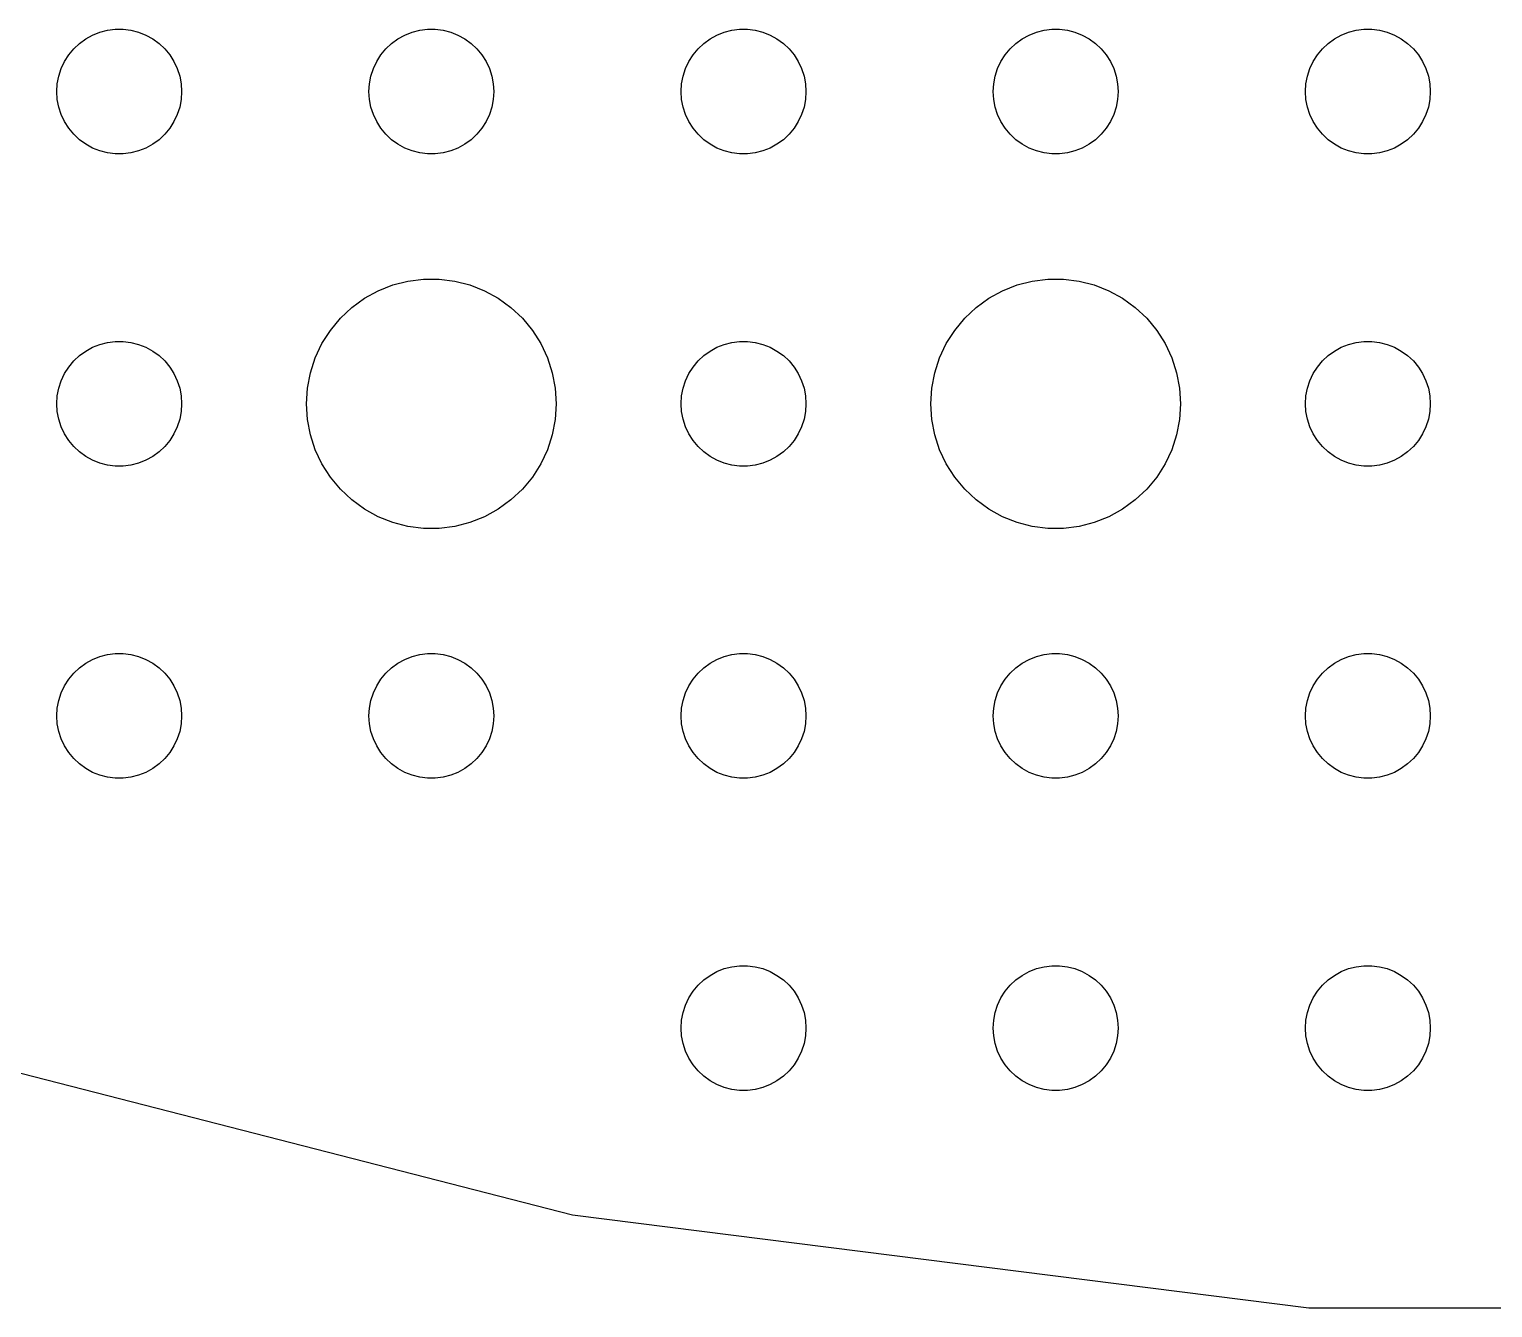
# Model space of a CAD drawing. Header units: metres. Extents: x -142 to 142, y -142 to 142.
# Drawn here: x -39.66 to -4.5, y -141.72 to -111 of the extents above; entities that cross this region are included whole.
import ezdxf

# ---------------------------------------------------------------- set-up
doc = ezdxf.new("R2010")
doc.units = ezdxf.units.M

msp = doc.modelspace()

# ---------------------------------------------------------------- linework, layer by layer
for p, q in [((-38.1387, -111.143), (-37.9635, -111.073)), ((-37.9635, -111.073), (-37.7811, -111.027)), ((-37.7811, -111.027), (-37.5942, -111.003)), ((-37.5942, -111.003), (-37.4058, -111.003)), ((-37.4058, -111.003), (-37.2189, -111.027)), ((-37.2189, -111.027), (-37.0365, -111.073)), ((-37.0365, -111.073), (-36.8613, -111.143)), ((-30.6387, -111.143), (-30.4635, -111.073)), ((-30.4635, -111.073), (-30.2811, -111.027)), ((-30.2811, -111.027), (-30.0942, -111.003)), ((-30.0942, -111.003), (-29.9058, -111.003)), ((-29.9058, -111.003), (-29.7189, -111.027)), ((-29.7189, -111.027), (-29.5365, -111.073)), ((-29.5365, -111.073), (-29.3613, -111.143)), ((-23.1387, -111.143), (-22.9635, -111.073)), ((-22.9635, -111.073), (-22.7811, -111.027)), ((-22.7811, -111.027), (-22.5942, -111.003)), ((-22.5942, -111.003), (-22.4058, -111.003)), ((-22.4058, -111.003), (-22.2189, -111.027)), ((-22.2189, -111.027), (-22.0365, -111.073)), ((-22.0365, -111.073), (-21.8613, -111.143)), ((-15.6387, -111.143), (-15.4635, -111.073)), ((-15.4635, -111.073), (-15.2811, -111.027)), ((-15.2811, -111.027), (-15.0942, -111.003)), ((-15.0942, -111.003), (-14.9058, -111.003)), ((-14.9058, -111.003), (-14.7189, -111.027)), ((-14.7189, -111.027), (-14.5365, -111.073)), ((-14.5365, -111.073), (-14.3613, -111.143)), ((-8.13866, -111.143), (-7.96352, -111.073)), ((-7.96352, -111.073), (-7.78107, -111.027)), ((-7.78107, -111.027), (-7.59418, -111.003)), ((-7.59418, -111.003), (-7.40581, -111.003)), ((-7.40581, -111.003), (-7.21892, -111.027)), ((-7.21892, -111.027), (-7.03647, -111.073)), ((-7.03647, -111.073), (-6.86133, -111.143)), ((-38.5934, -111.473), (-38.4561, -111.344)), ((-38.4561, -111.344), (-38.3037, -111.234)), ((-38.3037, -111.234), (-38.1387, -111.143)), ((-36.8613, -111.143), (-36.6963, -111.234)), ((-36.6963, -111.234), (-36.5439, -111.344)), ((-36.5439, -111.344), (-36.4065, -111.473)), ((-31.0934, -111.473), (-30.9561, -111.344)), ((-30.9561, -111.344), (-30.8037, -111.234)), ((-30.8037, -111.234), (-30.6387, -111.143)), ((-29.3613, -111.143), (-29.1963, -111.234)), ((-29.1963, -111.234), (-29.0439, -111.344)), ((-29.0439, -111.344), (-28.9065, -111.473)), ((-23.5934, -111.473), (-23.4561, -111.344)), ((-23.4561, -111.344), (-23.3037, -111.234)), ((-23.3037, -111.234), (-23.1387, -111.143)), ((-21.8613, -111.143), (-21.6963, -111.234)), ((-21.6963, -111.234), (-21.5439, -111.344)), ((-21.5439, -111.344), (-21.4065, -111.473)), ((-16.0934, -111.473), (-15.9561, -111.344)), ((-15.9561, -111.344), (-15.8037, -111.234)), ((-15.8037, -111.234), (-15.6387, -111.143)), ((-14.3613, -111.143), (-14.1963, -111.234)), ((-14.1963, -111.234), (-14.0439, -111.344)), ((-14.0439, -111.344), (-13.9065, -111.473)), ((-8.59344, -111.473), (-8.45613, -111.344)), ((-8.45613, -111.344), (-8.30373, -111.234)), ((-8.30373, -111.234), (-8.13866, -111.143)), ((-6.86133, -111.143), (-6.69626, -111.234)), ((-6.69626, -111.234), (-6.54385, -111.344)), ((-6.54385, -111.344), (-6.40654, -111.473)), ((-38.8947, -111.948), (-38.8145, -111.777)), ((-38.8145, -111.777), (-38.7135, -111.618)), ((-38.7135, -111.618), (-38.5934, -111.473)), ((-36.4065, -111.473), (-36.2865, -111.618)), ((-36.2865, -111.618), (-36.1855, -111.777)), ((-36.1855, -111.777), (-36.1053, -111.948)), ((-31.3947, -111.948), (-31.3145, -111.777)), ((-31.3145, -111.777), (-31.2135, -111.618)), ((-31.2135, -111.618), (-31.0934, -111.473)), ((-28.9065, -111.473), (-28.7865, -111.618)), ((-28.7865, -111.618), (-28.6855, -111.777)), ((-28.6855, -111.777), (-28.6053, -111.948)), ((-23.8947, -111.948), (-23.8145, -111.777)), ((-23.8145, -111.777), (-23.7135, -111.618)), ((-23.7135, -111.618), (-23.5934, -111.473)), ((-21.4065, -111.473), (-21.2865, -111.618)), ((-21.2865, -111.618), (-21.1855, -111.777)), ((-21.1855, -111.777), (-21.1053, -111.948)), ((-16.3947, -111.948), (-16.3145, -111.777)), ((-16.3145, -111.777), (-16.2135, -111.618)), ((-16.2135, -111.618), (-16.0934, -111.473)), ((-13.9065, -111.473), (-13.7865, -111.618)), ((-13.7865, -111.618), (-13.6855, -111.777)), ((-13.6855, -111.777), (-13.6053, -111.948)), ((-8.89465, -111.948), (-8.81445, -111.777)), ((-8.81445, -111.777), (-8.71352, -111.618)), ((-8.71352, -111.618), (-8.59344, -111.473)), ((-6.40654, -111.473), (-6.28647, -111.618)), ((-6.28647, -111.618), (-6.18553, -111.777)), ((-6.18553, -111.777), (-6.10533, -111.948)), ((-38.9882, -112.312), (-38.9529, -112.127)), ((-38.9529, -112.127), (-38.8947, -111.948)), ((-36.1053, -111.948), (-36.0471, -112.127)), ((-36.0471, -112.127), (-36.0118, -112.312)), ((-31.4882, -112.312), (-31.4529, -112.127)), ((-31.4529, -112.127), (-31.3947, -111.948)), ((-28.6053, -111.948), (-28.5471, -112.127)), ((-28.5471, -112.127), (-28.5118, -112.312)), ((-23.9882, -112.312), (-23.9529, -112.127)), ((-23.9529, -112.127), (-23.8947, -111.948)), ((-21.1053, -111.948), (-21.0471, -112.127)), ((-21.0471, -112.127), (-21.0118, -112.312)), ((-16.4882, -112.312), (-16.4529, -112.127)), ((-16.4529, -112.127), (-16.3947, -111.948)), ((-13.6053, -111.948), (-13.5471, -112.127)), ((-13.5471, -112.127), (-13.5118, -112.312)), ((-8.98816, -112.312), (-8.95287, -112.127)), ((-8.95287, -112.127), (-8.89465, -111.948)), ((-6.10533, -111.948), (-6.04712, -112.127)), ((-6.04712, -112.127), (-6.01183, -112.312)), ((-39, -112.5), (-38.9882, -112.312)), ((-38.9882, -112.688), (-39, -112.5)), ((-36.0118, -112.312), (-36, -112.5)), ((-36, -112.5), (-36.0118, -112.688)), ((-31.5, -112.5), (-31.4882, -112.312)), ((-31.4882, -112.688), (-31.5, -112.5)), ((-28.5118, -112.312), (-28.5, -112.5)), ((-28.5, -112.5), (-28.5118, -112.688)), ((-24, -112.5), (-23.9882, -112.312)), ((-23.9882, -112.688), (-24, -112.5)), ((-21.0118, -112.312), (-21, -112.5)), ((-21, -112.5), (-21.0118, -112.688)), ((-16.5, -112.5), (-16.4882, -112.312)), ((-16.4882, -112.688), (-16.5, -112.5)), ((-13.5118, -112.312), (-13.5, -112.5)), ((-13.5, -112.5), (-13.5118, -112.688)), ((-9, -112.5), (-8.98816, -112.312)), ((-8.98816, -112.688), (-9, -112.5)), ((-6.01183, -112.312), (-6, -112.5)), ((-6, -112.5), (-6.01183, -112.688)), ((-38.9529, -112.873), (-38.9882, -112.688)), ((-36.0118, -112.688), (-36.0471, -112.873)), ((-31.4529, -112.873), (-31.4882, -112.688)), ((-28.5118, -112.688), (-28.5471, -112.873)), ((-23.9529, -112.873), (-23.9882, -112.688)), ((-21.0118, -112.688), (-21.0471, -112.873)), ((-16.4529, -112.873), (-16.4882, -112.688)), ((-13.5118, -112.688), (-13.5471, -112.873)), ((-8.95287, -112.873), (-8.98816, -112.688)), ((-6.01183, -112.688), (-6.04712, -112.873)), ((-38.8947, -113.052), (-38.9529, -112.873)), ((-38.8145, -113.223), (-38.8947, -113.052)), ((-36.1053, -113.052), (-36.1855, -113.223)), ((-36.0471, -112.873), (-36.1053, -113.052)), ((-31.3947, -113.052), (-31.4529, -112.873)), ((-31.3145, -113.223), (-31.3947, -113.052)), ((-28.6053, -113.052), (-28.6855, -113.223)), ((-28.5471, -112.873), (-28.6053, -113.052)), ((-23.8947, -113.052), (-23.9529, -112.873)), ((-23.8145, -113.223), (-23.8947, -113.052)), ((-21.1053, -113.052), (-21.1855, -113.223)), ((-21.0471, -112.873), (-21.1053, -113.052)), ((-16.3947, -113.052), (-16.4529, -112.873)), ((-16.3145, -113.223), (-16.3947, -113.052)), ((-13.6053, -113.052), (-13.6855, -113.223)), ((-13.5471, -112.873), (-13.6053, -113.052)), ((-8.89465, -113.052), (-8.95287, -112.873)), ((-8.81445, -113.223), (-8.89465, -113.052)), ((-6.10533, -113.052), (-6.18553, -113.223)), ((-6.04712, -112.873), (-6.10533, -113.052)), ((-38.7135, -113.382), (-38.8145, -113.223)), ((-38.5934, -113.527), (-38.7135, -113.382)), ((-38.4561, -113.656), (-38.5934, -113.527)), ((-36.4065, -113.527), (-36.5439, -113.656)), ((-36.2865, -113.382), (-36.4065, -113.527)), ((-36.1855, -113.223), (-36.2865, -113.382)), ((-31.2135, -113.382), (-31.3145, -113.223)), ((-31.0934, -113.527), (-31.2135, -113.382)), ((-30.9561, -113.656), (-31.0934, -113.527)), ((-28.9065, -113.527), (-29.0439, -113.656)), ((-28.7865, -113.382), (-28.9065, -113.527)), ((-28.6855, -113.223), (-28.7865, -113.382)), ((-23.7135, -113.382), (-23.8145, -113.223)), ((-23.5934, -113.527), (-23.7135, -113.382)), ((-23.4561, -113.656), (-23.5934, -113.527)), ((-21.4065, -113.527), (-21.5439, -113.656)), ((-21.2865, -113.382), (-21.4065, -113.527)), ((-21.1855, -113.223), (-21.2865, -113.382)), ((-16.2135, -113.382), (-16.3145, -113.223)), ((-16.0934, -113.527), (-16.2135, -113.382)), ((-15.9561, -113.656), (-16.0934, -113.527)), ((-13.9065, -113.527), (-14.0439, -113.656)), ((-13.7865, -113.382), (-13.9065, -113.527)), ((-13.6855, -113.223), (-13.7865, -113.382)), ((-8.71352, -113.382), (-8.81445, -113.223)), ((-8.59344, -113.527), (-8.71352, -113.382)), ((-8.45613, -113.656), (-8.59344, -113.527)), ((-6.40654, -113.527), (-6.54385, -113.656)), ((-6.28647, -113.382), (-6.40654, -113.527)), ((-6.18553, -113.223), (-6.28647, -113.382)), ((-38.3037, -113.766), (-38.4561, -113.656)), ((-38.1387, -113.857), (-38.3037, -113.766)), ((-37.9635, -113.927), (-38.1387, -113.857)), ((-36.8613, -113.857), (-37.0365, -113.927)), ((-36.6963, -113.766), (-36.8613, -113.857)), ((-36.5439, -113.656), (-36.6963, -113.766)), ((-30.8037, -113.766), (-30.9561, -113.656)), ((-30.6387, -113.857), (-30.8037, -113.766)), ((-30.4635, -113.927), (-30.6387, -113.857)), ((-29.3613, -113.857), (-29.5365, -113.927)), ((-29.1963, -113.766), (-29.3613, -113.857)), ((-29.0439, -113.656), (-29.1963, -113.766)), ((-23.3037, -113.766), (-23.4561, -113.656)), ((-23.1387, -113.857), (-23.3037, -113.766)), ((-22.9635, -113.927), (-23.1387, -113.857)), ((-21.8613, -113.857), (-22.0365, -113.927)), ((-21.6963, -113.766), (-21.8613, -113.857)), ((-21.5439, -113.656), (-21.6963, -113.766)), ((-15.8037, -113.766), (-15.9561, -113.656)), ((-15.6387, -113.857), (-15.8037, -113.766)), ((-15.4635, -113.927), (-15.6387, -113.857)), ((-14.3613, -113.857), (-14.5365, -113.927)), ((-14.1963, -113.766), (-14.3613, -113.857)), ((-14.0439, -113.656), (-14.1963, -113.766)), ((-8.30373, -113.766), (-8.45613, -113.656)), ((-8.13866, -113.857), (-8.30373, -113.766)), ((-7.96352, -113.927), (-8.13866, -113.857)), ((-6.86133, -113.857), (-7.03647, -113.927)), ((-6.69626, -113.766), (-6.86133, -113.857)), ((-6.54385, -113.656), (-6.69626, -113.766)), ((-37.7811, -113.973), (-37.9635, -113.927)), ((-37.5942, -113.997), (-37.7811, -113.973)), ((-37.4058, -113.997), (-37.5942, -113.997)), ((-37.2189, -113.973), (-37.4058, -113.997)), ((-37.0365, -113.927), (-37.2189, -113.973)), ((-30.2811, -113.973), (-30.4635, -113.927)), ((-30.0942, -113.997), (-30.2811, -113.973)), ((-29.9058, -113.997), (-30.0942, -113.997)), ((-29.7189, -113.973), (-29.9058, -113.997)), ((-29.5365, -113.927), (-29.7189, -113.973)), ((-22.7811, -113.973), (-22.9635, -113.927)), ((-22.5942, -113.997), (-22.7811, -113.973)), ((-22.4058, -113.997), (-22.5942, -113.997)), ((-22.2189, -113.973), (-22.4058, -113.997)), ((-22.0365, -113.927), (-22.2189, -113.973)), ((-15.2811, -113.973), (-15.4635, -113.927)), ((-15.0942, -113.997), (-15.2811, -113.973)), ((-14.9058, -113.997), (-15.0942, -113.997)), ((-14.7189, -113.973), (-14.9058, -113.997)), ((-14.5365, -113.927), (-14.7189, -113.973)), ((-7.78107, -113.973), (-7.96352, -113.927)), ((-7.59418, -113.997), (-7.78107, -113.973)), ((-7.40581, -113.997), (-7.59418, -113.997)), ((-7.21892, -113.973), (-7.40581, -113.997)), ((-7.03647, -113.927), (-7.21892, -113.973)), ((-30.927, -117.147), (-30.5621, -117.053)), ((-30.5621, -117.053), (-30.1884, -117.006)), ((-30.1884, -117.006), (-29.8116, -117.006)), ((-29.8116, -117.006), (-29.4379, -117.053)), ((-29.4379, -117.053), (-29.0729, -117.147)), ((-15.927, -117.147), (-15.5621, -117.053)), ((-15.5621, -117.053), (-15.1884, -117.006)), ((-15.1884, -117.006), (-14.8116, -117.006)), ((-14.8116, -117.006), (-14.4379, -117.053)), ((-14.4379, -117.053), (-14.0729, -117.147)), ((-31.6075, -117.467), (-31.2773, -117.286)), ((-31.2773, -117.286), (-30.927, -117.147)), ((-29.0729, -117.147), (-28.7227, -117.286)), ((-28.7227, -117.286), (-28.3925, -117.467)), ((-16.6075, -117.467), (-16.2773, -117.286)), ((-16.2773, -117.286), (-15.927, -117.147)), ((-14.0729, -117.147), (-13.7227, -117.286)), ((-13.7227, -117.286), (-13.3925, -117.467)), ((-32.1869, -117.946), (-31.9123, -117.688)), ((-31.9123, -117.688), (-31.6075, -117.467)), ((-28.3925, -117.467), (-28.0877, -117.688)), ((-28.0877, -117.688), (-27.8131, -117.946)), ((-17.1869, -117.946), (-16.9123, -117.688)), ((-16.9123, -117.688), (-16.6075, -117.467)), ((-13.3925, -117.467), (-13.0877, -117.688)), ((-13.0877, -117.688), (-12.8131, -117.946)), ((-32.427, -118.237), (-32.1869, -117.946)), ((-27.8131, -117.946), (-27.5729, -118.237)), ((-17.427, -118.237), (-17.1869, -117.946)), ((-12.8131, -117.946), (-12.5729, -118.237)), ((-32.6289, -118.555), (-32.427, -118.237)), ((-27.5729, -118.237), (-27.3711, -118.555)), ((-17.6289, -118.555), (-17.427, -118.237)), ((-12.5729, -118.237), (-12.3711, -118.555)), ((-38.5934, -118.973), (-38.4561, -118.844)), ((-38.4561, -118.844), (-38.3037, -118.734)), ((-38.3037, -118.734), (-38.1387, -118.643)), ((-38.1387, -118.643), (-37.9635, -118.573)), ((-37.9635, -118.573), (-37.7811, -118.527)), ((-37.7811, -118.527), (-37.5942, -118.503)), ((-37.5942, -118.503), (-37.4058, -118.503)), ((-37.4058, -118.503), (-37.2189, -118.527)), ((-37.2189, -118.527), (-37.0365, -118.573)), ((-37.0365, -118.573), (-36.8613, -118.643)), ((-36.8613, -118.643), (-36.6963, -118.734)), ((-36.6963, -118.734), (-36.5439, -118.844)), ((-36.5439, -118.844), (-36.4065, -118.973)), ((-32.7893, -118.896), (-32.6289, -118.555)), ((-27.3711, -118.555), (-27.2107, -118.896)), ((-23.5934, -118.973), (-23.4561, -118.844)), ((-23.4561, -118.844), (-23.3037, -118.734)), ((-23.3037, -118.734), (-23.1387, -118.643)), ((-23.1387, -118.643), (-22.9635, -118.573)), ((-22.9635, -118.573), (-22.7811, -118.527)), ((-22.7811, -118.527), (-22.5942, -118.503)), ((-22.5942, -118.503), (-22.4058, -118.503)), ((-22.4058, -118.503), (-22.2189, -118.527)), ((-22.2189, -118.527), (-22.0365, -118.573)), ((-22.0365, -118.573), (-21.8613, -118.643)), ((-21.8613, -118.643), (-21.6963, -118.734)), ((-21.6963, -118.734), (-21.5439, -118.844)), ((-21.5439, -118.844), (-21.4065, -118.973)), ((-17.7893, -118.896), (-17.6289, -118.555)), ((-12.3711, -118.555), (-12.2107, -118.896)), ((-8.59344, -118.973), (-8.45613, -118.844)), ((-8.45613, -118.844), (-8.30373, -118.734)), ((-8.30373, -118.734), (-8.13866, -118.643)), ((-8.13866, -118.643), (-7.96352, -118.573)), ((-7.96352, -118.573), (-7.78107, -118.527)), ((-7.78107, -118.527), (-7.59418, -118.503)), ((-7.59418, -118.503), (-7.40581, -118.503)), ((-7.40581, -118.503), (-7.21892, -118.527)), ((-7.21892, -118.527), (-7.03647, -118.573)), ((-7.03647, -118.573), (-6.86133, -118.643)), ((-6.86133, -118.643), (-6.69626, -118.734)), ((-6.69626, -118.734), (-6.54385, -118.844)), ((-6.54385, -118.844), (-6.40654, -118.973)), ((-38.8145, -119.277), (-38.7135, -119.118)), ((-38.7135, -119.118), (-38.5934, -118.973)), ((-36.4065, -118.973), (-36.2865, -119.118)), ((-36.2865, -119.118), (-36.1855, -119.277)), ((-32.9057, -119.254), (-32.7893, -118.896)), ((-27.2107, -118.896), (-27.0942, -119.254)), ((-23.8145, -119.277), (-23.7135, -119.118)), ((-23.7135, -119.118), (-23.5934, -118.973)), ((-21.4065, -118.973), (-21.2865, -119.118)), ((-21.2865, -119.118), (-21.1855, -119.277)), ((-17.9057, -119.254), (-17.7893, -118.896)), ((-12.2107, -118.896), (-12.0942, -119.254)), ((-8.81445, -119.277), (-8.71352, -119.118)), ((-8.71352, -119.118), (-8.59344, -118.973)), ((-6.40654, -118.973), (-6.28647, -119.118)), ((-6.28647, -119.118), (-6.18553, -119.277)), ((-38.9529, -119.627), (-38.8947, -119.448)), ((-38.8947, -119.448), (-38.8145, -119.277)), ((-36.1855, -119.277), (-36.1053, -119.448)), ((-36.1053, -119.448), (-36.0471, -119.627)), ((-32.9763, -119.624), (-32.9057, -119.254)), ((-27.0942, -119.254), (-27.0237, -119.624)), ((-23.9529, -119.627), (-23.8947, -119.448)), ((-23.8947, -119.448), (-23.8145, -119.277)), ((-21.1855, -119.277), (-21.1053, -119.448)), ((-21.1053, -119.448), (-21.0471, -119.627)), ((-17.9763, -119.624), (-17.9057, -119.254)), ((-12.0942, -119.254), (-12.0237, -119.624)), ((-8.95287, -119.627), (-8.89465, -119.448)), ((-8.89465, -119.448), (-8.81445, -119.277)), ((-6.18553, -119.277), (-6.10533, -119.448)), ((-6.10533, -119.448), (-6.04712, -119.627)), ((-39, -120), (-38.9882, -119.812)), ((-38.9882, -119.812), (-38.9529, -119.627)), ((-36.0471, -119.627), (-36.0118, -119.812)), ((-36.0118, -119.812), (-36, -120)), ((-33, -120), (-32.9763, -119.624)), ((-27.0237, -119.624), (-27, -120)), ((-24, -120), (-23.9882, -119.812)), ((-23.9882, -119.812), (-23.9529, -119.627)), ((-21.0471, -119.627), (-21.0118, -119.812)), ((-21.0118, -119.812), (-21, -120)), ((-18, -120), (-17.9763, -119.624)), ((-12.0237, -119.624), (-12, -120)), ((-9, -120), (-8.98816, -119.812)), ((-8.98816, -119.812), (-8.95287, -119.627)), ((-6.04712, -119.627), (-6.01183, -119.812)), ((-6.01183, -119.812), (-6, -120)), ((-38.9882, -120.188), (-39, -120)), ((-38.9529, -120.373), (-38.9882, -120.188)), ((-36.0118, -120.188), (-36.0471, -120.373)), ((-36, -120), (-36.0118, -120.188)), ((-32.9763, -120.376), (-33, -120)), ((-27, -120), (-27.0237, -120.376)), ((-23.9882, -120.188), (-24, -120)), ((-23.9529, -120.373), (-23.9882, -120.188)), ((-21.0118, -120.188), (-21.0471, -120.373)), ((-21, -120), (-21.0118, -120.188)), ((-17.9763, -120.376), (-18, -120)), ((-12, -120), (-12.0237, -120.376)), ((-8.98816, -120.188), (-9, -120)), ((-8.95287, -120.373), (-8.98816, -120.188)), ((-6.01183, -120.188), (-6.04712, -120.373)), ((-6, -120), (-6.01183, -120.188)), ((-38.8947, -120.552), (-38.9529, -120.373)), ((-38.8145, -120.723), (-38.8947, -120.552)), ((-36.1053, -120.552), (-36.1855, -120.723)), ((-36.0471, -120.373), (-36.1053, -120.552)), ((-32.9057, -120.746), (-32.9763, -120.376)), ((-27.0237, -120.376), (-27.0942, -120.746)), ((-23.8947, -120.552), (-23.9529, -120.373)), ((-23.8145, -120.723), (-23.8947, -120.552)), ((-21.1053, -120.552), (-21.1855, -120.723)), ((-21.0471, -120.373), (-21.1053, -120.552)), ((-17.9057, -120.746), (-17.9763, -120.376)), ((-12.0237, -120.376), (-12.0942, -120.746)), ((-8.89465, -120.552), (-8.95287, -120.373)), ((-8.81445, -120.723), (-8.89465, -120.552)), ((-6.10533, -120.552), (-6.18553, -120.723)), ((-6.04712, -120.373), (-6.10533, -120.552)), ((-38.7135, -120.882), (-38.8145, -120.723)), ((-38.5934, -121.027), (-38.7135, -120.882)), ((-36.2865, -120.882), (-36.4065, -121.027)), ((-36.1855, -120.723), (-36.2865, -120.882)), ((-32.7893, -121.104), (-32.9057, -120.746)), ((-27.0942, -120.746), (-27.2107, -121.104)), ((-23.7135, -120.882), (-23.8145, -120.723)), ((-23.5934, -121.027), (-23.7135, -120.882)), ((-21.2865, -120.882), (-21.4065, -121.027)), ((-21.1855, -120.723), (-21.2865, -120.882)), ((-17.7893, -121.104), (-17.9057, -120.746)), ((-12.0942, -120.746), (-12.2107, -121.104)), ((-8.71352, -120.882), (-8.81445, -120.723)), ((-8.59344, -121.027), (-8.71352, -120.882)), ((-6.28647, -120.882), (-6.40654, -121.027)), ((-6.18553, -120.723), (-6.28647, -120.882)), ((-38.4561, -121.156), (-38.5934, -121.027)), ((-38.3037, -121.266), (-38.4561, -121.156)), ((-38.1387, -121.357), (-38.3037, -121.266)), ((-36.6963, -121.266), (-36.8613, -121.357)), ((-36.5439, -121.156), (-36.6963, -121.266)), ((-36.4065, -121.027), (-36.5439, -121.156)), ((-32.6289, -121.445), (-32.7893, -121.104)), ((-27.2107, -121.104), (-27.3711, -121.445)), ((-23.4561, -121.156), (-23.5934, -121.027)), ((-23.3037, -121.266), (-23.4561, -121.156)), ((-23.1387, -121.357), (-23.3037, -121.266)), ((-21.6963, -121.266), (-21.8613, -121.357)), ((-21.5439, -121.156), (-21.6963, -121.266)), ((-21.4065, -121.027), (-21.5439, -121.156)), ((-17.6289, -121.445), (-17.7893, -121.104)), ((-12.2107, -121.104), (-12.3711, -121.445)), ((-8.45613, -121.156), (-8.59344, -121.027)), ((-8.30373, -121.266), (-8.45613, -121.156)), ((-8.13866, -121.357), (-8.30373, -121.266)), ((-6.69626, -121.266), (-6.86133, -121.357)), ((-6.54385, -121.156), (-6.69626, -121.266)), ((-6.40654, -121.027), (-6.54385, -121.156)), ((-37.9635, -121.427), (-38.1387, -121.357)), ((-37.7811, -121.473), (-37.9635, -121.427)), ((-37.5942, -121.497), (-37.7811, -121.473)), ((-37.4058, -121.497), (-37.5942, -121.497)), ((-37.2189, -121.473), (-37.4058, -121.497)), ((-37.0365, -121.427), (-37.2189, -121.473)), ((-36.8613, -121.357), (-37.0365, -121.427)), ((-32.427, -121.763), (-32.6289, -121.445)), ((-27.3711, -121.445), (-27.5729, -121.763)), ((-22.9635, -121.427), (-23.1387, -121.357)), ((-22.7811, -121.473), (-22.9635, -121.427)), ((-22.5942, -121.497), (-22.7811, -121.473)), ((-22.4058, -121.497), (-22.5942, -121.497)), ((-22.2189, -121.473), (-22.4058, -121.497)), ((-22.0365, -121.427), (-22.2189, -121.473)), ((-21.8613, -121.357), (-22.0365, -121.427)), ((-17.427, -121.763), (-17.6289, -121.445)), ((-12.3711, -121.445), (-12.5729, -121.763)), ((-7.96352, -121.427), (-8.13866, -121.357)), ((-7.78107, -121.473), (-7.96352, -121.427)), ((-7.59418, -121.497), (-7.78107, -121.473)), ((-7.40581, -121.497), (-7.59418, -121.497)), ((-7.21892, -121.473), (-7.40581, -121.497)), ((-7.03647, -121.427), (-7.21892, -121.473)), ((-6.86133, -121.357), (-7.03647, -121.427)), ((-32.1869, -122.054), (-32.427, -121.763)), ((-27.5729, -121.763), (-27.8131, -122.054)), ((-17.1869, -122.054), (-17.427, -121.763)), ((-12.5729, -121.763), (-12.8131, -122.054)), ((-31.9123, -122.312), (-32.1869, -122.054)), ((-31.6075, -122.533), (-31.9123, -122.312)), ((-28.0877, -122.312), (-28.3925, -122.533)), ((-27.8131, -122.054), (-28.0877, -122.312)), ((-16.9123, -122.312), (-17.1869, -122.054)), ((-16.6075, -122.533), (-16.9123, -122.312)), ((-13.0877, -122.312), (-13.3925, -122.533)), ((-12.8131, -122.054), (-13.0877, -122.312)), ((-31.2773, -122.714), (-31.6075, -122.533)), ((-28.3925, -122.533), (-28.7227, -122.714)), ((-16.2773, -122.714), (-16.6075, -122.533)), ((-13.3925, -122.533), (-13.7227, -122.714)), ((-30.927, -122.853), (-31.2773, -122.714)), ((-30.5621, -122.947), (-30.927, -122.853)), ((-30.1884, -122.994), (-30.5621, -122.947)), ((-29.8116, -122.994), (-30.1884, -122.994)), ((-29.4379, -122.947), (-29.8116, -122.994)), ((-29.0729, -122.853), (-29.4379, -122.947)), ((-28.7227, -122.714), (-29.0729, -122.853)), ((-15.927, -122.853), (-16.2773, -122.714)), ((-15.5621, -122.947), (-15.927, -122.853)), ((-15.1884, -122.994), (-15.5621, -122.947)), ((-14.8116, -122.994), (-15.1884, -122.994)), ((-14.4379, -122.947), (-14.8116, -122.994)), ((-14.0729, -122.853), (-14.4379, -122.947)), ((-13.7227, -122.714), (-14.0729, -122.853)), ((-38.3037, -126.234), (-38.1387, -126.143)), ((-38.1387, -126.143), (-37.9635, -126.073)), ((-37.9635, -126.073), (-37.7811, -126.027)), ((-37.7811, -126.027), (-37.5942, -126.003)), ((-37.5942, -126.003), (-37.4058, -126.003)), ((-37.4058, -126.003), (-37.2189, -126.027)), ((-37.2189, -126.027), (-37.0365, -126.073)), ((-37.0365, -126.073), (-36.8613, -126.143)), ((-36.8613, -126.143), (-36.6963, -126.234)), ((-30.8037, -126.234), (-30.6387, -126.143)), ((-30.6387, -126.143), (-30.4635, -126.073)), ((-30.4635, -126.073), (-30.2811, -126.027)), ((-30.2811, -126.027), (-30.0942, -126.003)), ((-30.0942, -126.003), (-29.9058, -126.003)), ((-29.9058, -126.003), (-29.7189, -126.027)), ((-29.7189, -126.027), (-29.5365, -126.073)), ((-29.5365, -126.073), (-29.3613, -126.143)), ((-29.3613, -126.143), (-29.1963, -126.234)), ((-23.3037, -126.234), (-23.1387, -126.143)), ((-23.1387, -126.143), (-22.9635, -126.073)), ((-22.9635, -126.073), (-22.7811, -126.027)), ((-22.7811, -126.027), (-22.5942, -126.003)), ((-22.5942, -126.003), (-22.4058, -126.003)), ((-22.4058, -126.003), (-22.2189, -126.027)), ((-22.2189, -126.027), (-22.0365, -126.073)), ((-22.0365, -126.073), (-21.8613, -126.143)), ((-21.8613, -126.143), (-21.6963, -126.234)), ((-15.8037, -126.234), (-15.6387, -126.143)), ((-15.6387, -126.143), (-15.4635, -126.073)), ((-15.4635, -126.073), (-15.2811, -126.027)), ((-15.2811, -126.027), (-15.0942, -126.003)), ((-15.0942, -126.003), (-14.9058, -126.003)), ((-14.9058, -126.003), (-14.7189, -126.027)), ((-14.7189, -126.027), (-14.5365, -126.073)), ((-14.5365, -126.073), (-14.3613, -126.143)), ((-14.3613, -126.143), (-14.1963, -126.234)), ((-8.30373, -126.234), (-8.13866, -126.143)), ((-8.13866, -126.143), (-7.96352, -126.073)), ((-7.96352, -126.073), (-7.78107, -126.027)), ((-7.78107, -126.027), (-7.59418, -126.003)), ((-7.59418, -126.003), (-7.40581, -126.003)), ((-7.40581, -126.003), (-7.21892, -126.027)), ((-7.21892, -126.027), (-7.03647, -126.073)), ((-7.03647, -126.073), (-6.86133, -126.143)), ((-6.86133, -126.143), (-6.69626, -126.234)), ((-38.7135, -126.618), (-38.5934, -126.473)), ((-38.5934, -126.473), (-38.4561, -126.344)), ((-38.4561, -126.344), (-38.3037, -126.234)), ((-36.6963, -126.234), (-36.5439, -126.344)), ((-36.5439, -126.344), (-36.4065, -126.473)), ((-36.4065, -126.473), (-36.2865, -126.618)), ((-31.2135, -126.618), (-31.0934, -126.473)), ((-31.0934, -126.473), (-30.9561, -126.344)), ((-30.9561, -126.344), (-30.8037, -126.234)), ((-29.1963, -126.234), (-29.0439, -126.344)), ((-29.0439, -126.344), (-28.9065, -126.473)), ((-28.9065, -126.473), (-28.7865, -126.618)), ((-23.7135, -126.618), (-23.5934, -126.473)), ((-23.5934, -126.473), (-23.4561, -126.344)), ((-23.4561, -126.344), (-23.3037, -126.234)), ((-21.6963, -126.234), (-21.5439, -126.344)), ((-21.5439, -126.344), (-21.4065, -126.473)), ((-21.4065, -126.473), (-21.2865, -126.618)), ((-16.2135, -126.618), (-16.0934, -126.473)), ((-16.0934, -126.473), (-15.9561, -126.344)), ((-15.9561, -126.344), (-15.8037, -126.234)), ((-14.1963, -126.234), (-14.0439, -126.344)), ((-14.0439, -126.344), (-13.9065, -126.473)), ((-13.9065, -126.473), (-13.7865, -126.618)), ((-8.71352, -126.618), (-8.59344, -126.473)), ((-8.59344, -126.473), (-8.45613, -126.344)), ((-8.45613, -126.344), (-8.30373, -126.234)), ((-6.69626, -126.234), (-6.54385, -126.344)), ((-6.54385, -126.344), (-6.40654, -126.473)), ((-6.40654, -126.473), (-6.28647, -126.618)), ((-38.8947, -126.948), (-38.8145, -126.777)), ((-38.8145, -126.777), (-38.7135, -126.618)), ((-36.2865, -126.618), (-36.1855, -126.777)), ((-36.1855, -126.777), (-36.1053, -126.948)), ((-31.3947, -126.948), (-31.3145, -126.777)), ((-31.3145, -126.777), (-31.2135, -126.618)), ((-28.7865, -126.618), (-28.6855, -126.777)), ((-28.6855, -126.777), (-28.6053, -126.948)), ((-23.8947, -126.948), (-23.8145, -126.777)), ((-23.8145, -126.777), (-23.7135, -126.618)), ((-21.2865, -126.618), (-21.1855, -126.777)), ((-21.1855, -126.777), (-21.1053, -126.948)), ((-16.3947, -126.948), (-16.3145, -126.777)), ((-16.3145, -126.777), (-16.2135, -126.618)), ((-13.7865, -126.618), (-13.6855, -126.777)), ((-13.6855, -126.777), (-13.6053, -126.948)), ((-8.89465, -126.948), (-8.81445, -126.777)), ((-8.81445, -126.777), (-8.71352, -126.618)), ((-6.28647, -126.618), (-6.18553, -126.777)), ((-6.18553, -126.777), (-6.10533, -126.948)), ((-38.9882, -127.312), (-38.9529, -127.127)), ((-38.9529, -127.127), (-38.8947, -126.948)), ((-36.1053, -126.948), (-36.0471, -127.127)), ((-36.0471, -127.127), (-36.0118, -127.312)), ((-31.4882, -127.312), (-31.4529, -127.127)), ((-31.4529, -127.127), (-31.3947, -126.948)), ((-28.6053, -126.948), (-28.5471, -127.127)), ((-28.5471, -127.127), (-28.5118, -127.312)), ((-23.9882, -127.312), (-23.9529, -127.127)), ((-23.9529, -127.127), (-23.8947, -126.948)), ((-21.1053, -126.948), (-21.0471, -127.127)), ((-21.0471, -127.127), (-21.0118, -127.312)), ((-16.4882, -127.312), (-16.4529, -127.127)), ((-16.4529, -127.127), (-16.3947, -126.948)), ((-13.6053, -126.948), (-13.5471, -127.127)), ((-13.5471, -127.127), (-13.5118, -127.312)), ((-8.98816, -127.312), (-8.95287, -127.127)), ((-8.95287, -127.127), (-8.89465, -126.948)), ((-6.10533, -126.948), (-6.04712, -127.127)), ((-6.04712, -127.127), (-6.01183, -127.312)), ((-39, -127.5), (-38.9882, -127.312)), ((-38.9882, -127.688), (-39, -127.5)), ((-36.0118, -127.312), (-36, -127.5)), ((-36, -127.5), (-36.0118, -127.688)), ((-31.5, -127.5), (-31.4882, -127.312)), ((-31.4882, -127.688), (-31.5, -127.5)), ((-28.5118, -127.312), (-28.5, -127.5)), ((-28.5, -127.5), (-28.5118, -127.688)), ((-24, -127.5), (-23.9882, -127.312)), ((-23.9882, -127.688), (-24, -127.5)), ((-21.0118, -127.312), (-21, -127.5)), ((-21, -127.5), (-21.0118, -127.688)), ((-16.5, -127.5), (-16.4882, -127.312)), ((-16.4882, -127.688), (-16.5, -127.5)), ((-13.5118, -127.312), (-13.5, -127.5)), ((-13.5, -127.5), (-13.5118, -127.688)), ((-9, -127.5), (-8.98816, -127.312)), ((-8.98816, -127.688), (-9, -127.5)), ((-6.01183, -127.312), (-6, -127.5)), ((-6, -127.5), (-6.01183, -127.688)), ((-38.9529, -127.873), (-38.9882, -127.688)), ((-38.8947, -128.052), (-38.9529, -127.873)), ((-36.0471, -127.873), (-36.1053, -128.052)), ((-36.0118, -127.688), (-36.0471, -127.873)), ((-31.4529, -127.873), (-31.4882, -127.688)), ((-31.3947, -128.052), (-31.4529, -127.873)), ((-28.5471, -127.873), (-28.6053, -128.052)), ((-28.5118, -127.688), (-28.5471, -127.873)), ((-23.9529, -127.873), (-23.9882, -127.688)), ((-23.8947, -128.052), (-23.9529, -127.873)), ((-21.0471, -127.873), (-21.1053, -128.052)), ((-21.0118, -127.688), (-21.0471, -127.873)), ((-16.4529, -127.873), (-16.4882, -127.688)), ((-16.3947, -128.052), (-16.4529, -127.873)), ((-13.5471, -127.873), (-13.6053, -128.052)), ((-13.5118, -127.688), (-13.5471, -127.873)), ((-8.95287, -127.873), (-8.98816, -127.688)), ((-8.89465, -128.052), (-8.95287, -127.873)), ((-6.04712, -127.873), (-6.10533, -128.052)), ((-6.01183, -127.688), (-6.04712, -127.873)), ((-38.8145, -128.223), (-38.8947, -128.052)), ((-38.7135, -128.382), (-38.8145, -128.223)), ((-36.1855, -128.223), (-36.2865, -128.382)), ((-36.1053, -128.052), (-36.1855, -128.223)), ((-31.3145, -128.223), (-31.3947, -128.052)), ((-31.2135, -128.382), (-31.3145, -128.223)), ((-28.6855, -128.223), (-28.7865, -128.382)), ((-28.6053, -128.052), (-28.6855, -128.223)), ((-23.8145, -128.223), (-23.8947, -128.052)), ((-23.7135, -128.382), (-23.8145, -128.223)), ((-21.1855, -128.223), (-21.2865, -128.382)), ((-21.1053, -128.052), (-21.1855, -128.223)), ((-16.3145, -128.223), (-16.3947, -128.052)), ((-16.2135, -128.382), (-16.3145, -128.223)), ((-13.6855, -128.223), (-13.7865, -128.382)), ((-13.6053, -128.052), (-13.6855, -128.223)), ((-8.81445, -128.223), (-8.89465, -128.052)), ((-8.71352, -128.382), (-8.81445, -128.223)), ((-6.18553, -128.223), (-6.28647, -128.382)), ((-6.10533, -128.052), (-6.18553, -128.223)), ((-38.5934, -128.527), (-38.7135, -128.382)), ((-38.4561, -128.656), (-38.5934, -128.527)), ((-38.3037, -128.766), (-38.4561, -128.656)), ((-36.5439, -128.656), (-36.6963, -128.766)), ((-36.4065, -128.527), (-36.5439, -128.656)), ((-36.2865, -128.382), (-36.4065, -128.527)), ((-31.0934, -128.527), (-31.2135, -128.382)), ((-30.9561, -128.656), (-31.0934, -128.527)), ((-30.8037, -128.766), (-30.9561, -128.656)), ((-29.0439, -128.656), (-29.1963, -128.766)), ((-28.9065, -128.527), (-29.0439, -128.656)), ((-28.7865, -128.382), (-28.9065, -128.527)), ((-23.5934, -128.527), (-23.7135, -128.382)), ((-23.4561, -128.656), (-23.5934, -128.527)), ((-23.3037, -128.766), (-23.4561, -128.656)), ((-21.5439, -128.656), (-21.6963, -128.766)), ((-21.4065, -128.527), (-21.5439, -128.656)), ((-21.2865, -128.382), (-21.4065, -128.527)), ((-16.0934, -128.527), (-16.2135, -128.382)), ((-15.9561, -128.656), (-16.0934, -128.527)), ((-15.8037, -128.766), (-15.9561, -128.656)), ((-14.0439, -128.656), (-14.1963, -128.766)), ((-13.9065, -128.527), (-14.0439, -128.656)), ((-13.7865, -128.382), (-13.9065, -128.527)), ((-8.59344, -128.527), (-8.71352, -128.382)), ((-8.45613, -128.656), (-8.59344, -128.527)), ((-8.30373, -128.766), (-8.45613, -128.656)), ((-6.54385, -128.656), (-6.69626, -128.766)), ((-6.40654, -128.527), (-6.54385, -128.656)), ((-6.28647, -128.382), (-6.40654, -128.527)), ((-38.1387, -128.857), (-38.3037, -128.766)), ((-37.9635, -128.927), (-38.1387, -128.857)), ((-37.7811, -128.973), (-37.9635, -128.927)), ((-37.5942, -128.997), (-37.7811, -128.973)), ((-37.4058, -128.997), (-37.5942, -128.997)), ((-37.2189, -128.973), (-37.4058, -128.997)), ((-37.0365, -128.927), (-37.2189, -128.973)), ((-36.8613, -128.857), (-37.0365, -128.927)), ((-36.6963, -128.766), (-36.8613, -128.857)), ((-30.6387, -128.857), (-30.8037, -128.766)), ((-30.4635, -128.927), (-30.6387, -128.857)), ((-30.2811, -128.973), (-30.4635, -128.927)), ((-30.0942, -128.997), (-30.2811, -128.973)), ((-29.9058, -128.997), (-30.0942, -128.997)), ((-29.7189, -128.973), (-29.9058, -128.997)), ((-29.5365, -128.927), (-29.7189, -128.973)), ((-29.3613, -128.857), (-29.5365, -128.927)), ((-29.1963, -128.766), (-29.3613, -128.857)), ((-23.1387, -128.857), (-23.3037, -128.766)), ((-22.9635, -128.927), (-23.1387, -128.857)), ((-22.7811, -128.973), (-22.9635, -128.927)), ((-22.5942, -128.997), (-22.7811, -128.973)), ((-22.4058, -128.997), (-22.5942, -128.997)), ((-22.2189, -128.973), (-22.4058, -128.997)), ((-22.0365, -128.927), (-22.2189, -128.973)), ((-21.8613, -128.857), (-22.0365, -128.927)), ((-21.6963, -128.766), (-21.8613, -128.857)), ((-15.6387, -128.857), (-15.8037, -128.766)), ((-15.4635, -128.927), (-15.6387, -128.857)), ((-15.2811, -128.973), (-15.4635, -128.927)), ((-15.0942, -128.997), (-15.2811, -128.973)), ((-14.9058, -128.997), (-15.0942, -128.997)), ((-14.7189, -128.973), (-14.9058, -128.997)), ((-14.5365, -128.927), (-14.7189, -128.973)), ((-14.3613, -128.857), (-14.5365, -128.927)), ((-14.1963, -128.766), (-14.3613, -128.857)), ((-8.13866, -128.857), (-8.30373, -128.766)), ((-7.96352, -128.927), (-8.13866, -128.857)), ((-7.78107, -128.973), (-7.96352, -128.927)), ((-7.59418, -128.997), (-7.78107, -128.973)), ((-7.40581, -128.997), (-7.59418, -128.997)), ((-7.21892, -128.973), (-7.40581, -128.997)), ((-7.03647, -128.927), (-7.21892, -128.973)), ((-6.86133, -128.857), (-7.03647, -128.927)), ((-6.69626, -128.766), (-6.86133, -128.857)), ((-23.1387, -133.643), (-22.9635, -133.573)), ((-22.9635, -133.573), (-22.7811, -133.527)), ((-22.7811, -133.527), (-22.5942, -133.503)), ((-22.5942, -133.503), (-22.4058, -133.503)), ((-22.4058, -133.503), (-22.2189, -133.527)), ((-22.2189, -133.527), (-22.0365, -133.573)), ((-22.0365, -133.573), (-21.8613, -133.643)), ((-15.6387, -133.643), (-15.4635, -133.573)), ((-15.4635, -133.573), (-15.2811, -133.527)), ((-15.2811, -133.527), (-15.0942, -133.503)), ((-15.0942, -133.503), (-14.9058, -133.503)), ((-14.9058, -133.503), (-14.7189, -133.527)), ((-14.7189, -133.527), (-14.5365, -133.573)), ((-14.5365, -133.573), (-14.3613, -133.643)), ((-8.13866, -133.643), (-7.96352, -133.573)), ((-7.96352, -133.573), (-7.78107, -133.527)), ((-7.78107, -133.527), (-7.59418, -133.503)), ((-7.59418, -133.503), (-7.40581, -133.503)), ((-7.40581, -133.503), (-7.21892, -133.527)), ((-7.21892, -133.527), (-7.03647, -133.573)), ((-7.03647, -133.573), (-6.86133, -133.643)), ((-23.5934, -133.973), (-23.4561, -133.844)), ((-23.4561, -133.844), (-23.3037, -133.734)), ((-23.3037, -133.734), (-23.1387, -133.643)), ((-21.8613, -133.643), (-21.6963, -133.734)), ((-21.6963, -133.734), (-21.5439, -133.844)), ((-21.5439, -133.844), (-21.4065, -133.973)), ((-16.0934, -133.973), (-15.9561, -133.844)), ((-15.9561, -133.844), (-15.8037, -133.734)), ((-15.8037, -133.734), (-15.6387, -133.643)), ((-14.3613, -133.643), (-14.1963, -133.734)), ((-14.1963, -133.734), (-14.0439, -133.844)), ((-14.0439, -133.844), (-13.9065, -133.973)), ((-8.59344, -133.973), (-8.45613, -133.844)), ((-8.45613, -133.844), (-8.30373, -133.734)), ((-8.30373, -133.734), (-8.13866, -133.643)), ((-6.86133, -133.643), (-6.69626, -133.734)), ((-6.69626, -133.734), (-6.54385, -133.844)), ((-6.54385, -133.844), (-6.40654, -133.973)), ((-23.8947, -134.448), (-23.8145, -134.277)), ((-23.8145, -134.277), (-23.7135, -134.118)), ((-23.7135, -134.118), (-23.5934, -133.973)), ((-21.4065, -133.973), (-21.2865, -134.118)), ((-21.2865, -134.118), (-21.1855, -134.277)), ((-21.1855, -134.277), (-21.1053, -134.448)), ((-16.3947, -134.448), (-16.3145, -134.277)), ((-16.3145, -134.277), (-16.2135, -134.118)), ((-16.2135, -134.118), (-16.0934, -133.973)), ((-13.9065, -133.973), (-13.7865, -134.118)), ((-13.7865, -134.118), (-13.6855, -134.277)), ((-13.6855, -134.277), (-13.6053, -134.448)), ((-8.89465, -134.448), (-8.81445, -134.277)), ((-8.81445, -134.277), (-8.71352, -134.118)), ((-8.71352, -134.118), (-8.59344, -133.973)), ((-6.40654, -133.973), (-6.28647, -134.118)), ((-6.28647, -134.118), (-6.18553, -134.277)), ((-6.18553, -134.277), (-6.10533, -134.448)), ((-23.9882, -134.812), (-23.9529, -134.627)), ((-23.9529, -134.627), (-23.8947, -134.448)), ((-21.1053, -134.448), (-21.0471, -134.627)), ((-21.0471, -134.627), (-21.0118, -134.812)), ((-16.4882, -134.812), (-16.4529, -134.627)), ((-16.4529, -134.627), (-16.3947, -134.448)), ((-13.6053, -134.448), (-13.5471, -134.627)), ((-13.5471, -134.627), (-13.5118, -134.812)), ((-8.98816, -134.812), (-8.95287, -134.627)), ((-8.95287, -134.627), (-8.89465, -134.448)), ((-6.10533, -134.448), (-6.04712, -134.627)), ((-6.04712, -134.627), (-6.01183, -134.812)), ((-24, -135), (-23.9882, -134.812)), ((-23.9882, -135.188), (-24, -135)), ((-21.0118, -134.812), (-21, -135)), ((-21, -135), (-21.0118, -135.188)), ((-16.5, -135), (-16.4882, -134.812)), ((-16.4882, -135.188), (-16.5, -135)), ((-13.5118, -134.812), (-13.5, -135)), ((-13.5, -135), (-13.5118, -135.188)), ((-9, -135), (-8.98816, -134.812)), ((-8.98816, -135.188), (-9, -135)), ((-6.01183, -134.812), (-6, -135)), ((-6, -135), (-6.01183, -135.188)), ((-43.8804, -135.05), (-26.6081, -139.485)), ((-23.9529, -135.373), (-23.9882, -135.188)), ((-21.0118, -135.188), (-21.0471, -135.373)), ((-16.4529, -135.373), (-16.4882, -135.188)), ((-13.5118, -135.188), (-13.5471, -135.373)), ((-8.95287, -135.373), (-8.98816, -135.188)), ((-6.01183, -135.188), (-6.04712, -135.373)), ((-23.8947, -135.552), (-23.9529, -135.373)), ((-23.8145, -135.723), (-23.8947, -135.552)), ((-21.1053, -135.552), (-21.1855, -135.723)), ((-21.0471, -135.373), (-21.1053, -135.552)), ((-16.3947, -135.552), (-16.4529, -135.373)), ((-16.3145, -135.723), (-16.3947, -135.552)), ((-13.6053, -135.552), (-13.6855, -135.723)), ((-13.5471, -135.373), (-13.6053, -135.552)), ((-8.89465, -135.552), (-8.95287, -135.373)), ((-8.81445, -135.723), (-8.89465, -135.552)), ((-6.10533, -135.552), (-6.18553, -135.723)), ((-6.04712, -135.373), (-6.10533, -135.552)), ((-23.7135, -135.882), (-23.8145, -135.723)), ((-23.5934, -136.027), (-23.7135, -135.882)), ((-23.4561, -136.156), (-23.5934, -136.027)), ((-21.4065, -136.027), (-21.5439, -136.156)), ((-21.2865, -135.882), (-21.4065, -136.027)), ((-21.1855, -135.723), (-21.2865, -135.882)), ((-16.2135, -135.882), (-16.3145, -135.723)), ((-16.0934, -136.027), (-16.2135, -135.882)), ((-15.9561, -136.156), (-16.0934, -136.027)), ((-13.9065, -136.027), (-14.0439, -136.156)), ((-13.7865, -135.882), (-13.9065, -136.027)), ((-13.6855, -135.723), (-13.7865, -135.882)), ((-8.71352, -135.882), (-8.81445, -135.723)), ((-8.59344, -136.027), (-8.71352, -135.882)), ((-8.45613, -136.156), (-8.59344, -136.027)), ((-6.40654, -136.027), (-6.54385, -136.156)), ((-6.28647, -135.882), (-6.40654, -136.027)), ((-6.18553, -135.723), (-6.28647, -135.882)), ((-23.3037, -136.266), (-23.4561, -136.156)), ((-23.1387, -136.357), (-23.3037, -136.266)), ((-22.9635, -136.427), (-23.1387, -136.357)), ((-21.8613, -136.357), (-22.0365, -136.427)), ((-21.6963, -136.266), (-21.8613, -136.357)), ((-21.5439, -136.156), (-21.6963, -136.266)), ((-15.8037, -136.266), (-15.9561, -136.156)), ((-15.6387, -136.357), (-15.8037, -136.266)), ((-15.4635, -136.427), (-15.6387, -136.357)), ((-14.3613, -136.357), (-14.5365, -136.427)), ((-14.1963, -136.266), (-14.3613, -136.357)), ((-14.0439, -136.156), (-14.1963, -136.266)), ((-8.30373, -136.266), (-8.45613, -136.156)), ((-8.13866, -136.357), (-8.30373, -136.266)), ((-7.96352, -136.427), (-8.13866, -136.357)), ((-6.86133, -136.357), (-7.03647, -136.427)), ((-6.69626, -136.266), (-6.86133, -136.357)), ((-6.54385, -136.156), (-6.69626, -136.266)), ((-22.7811, -136.473), (-22.9635, -136.427)), ((-22.5942, -136.497), (-22.7811, -136.473)), ((-22.4058, -136.497), (-22.5942, -136.497)), ((-22.2189, -136.473), (-22.4058, -136.497)), ((-22.0365, -136.427), (-22.2189, -136.473)), ((-15.2811, -136.473), (-15.4635, -136.427)), ((-15.0942, -136.497), (-15.2811, -136.473)), ((-14.9058, -136.497), (-15.0942, -136.497)), ((-14.7189, -136.473), (-14.9058, -136.497)), ((-14.5365, -136.427), (-14.7189, -136.473)), ((-7.78107, -136.473), (-7.96352, -136.427)), ((-7.59418, -136.497), (-7.78107, -136.473)), ((-7.40581, -136.497), (-7.59418, -136.497)), ((-7.21892, -136.473), (-7.40581, -136.497)), ((-7.03647, -136.427), (-7.21892, -136.473)), ((-26.6081, -139.485), (-8.91624, -141.72)), ((-8.91624, -141.72), (8.91624, -141.72))]:
    msp.add_line(p, q)

doc.saveas('drawing.dxf')
